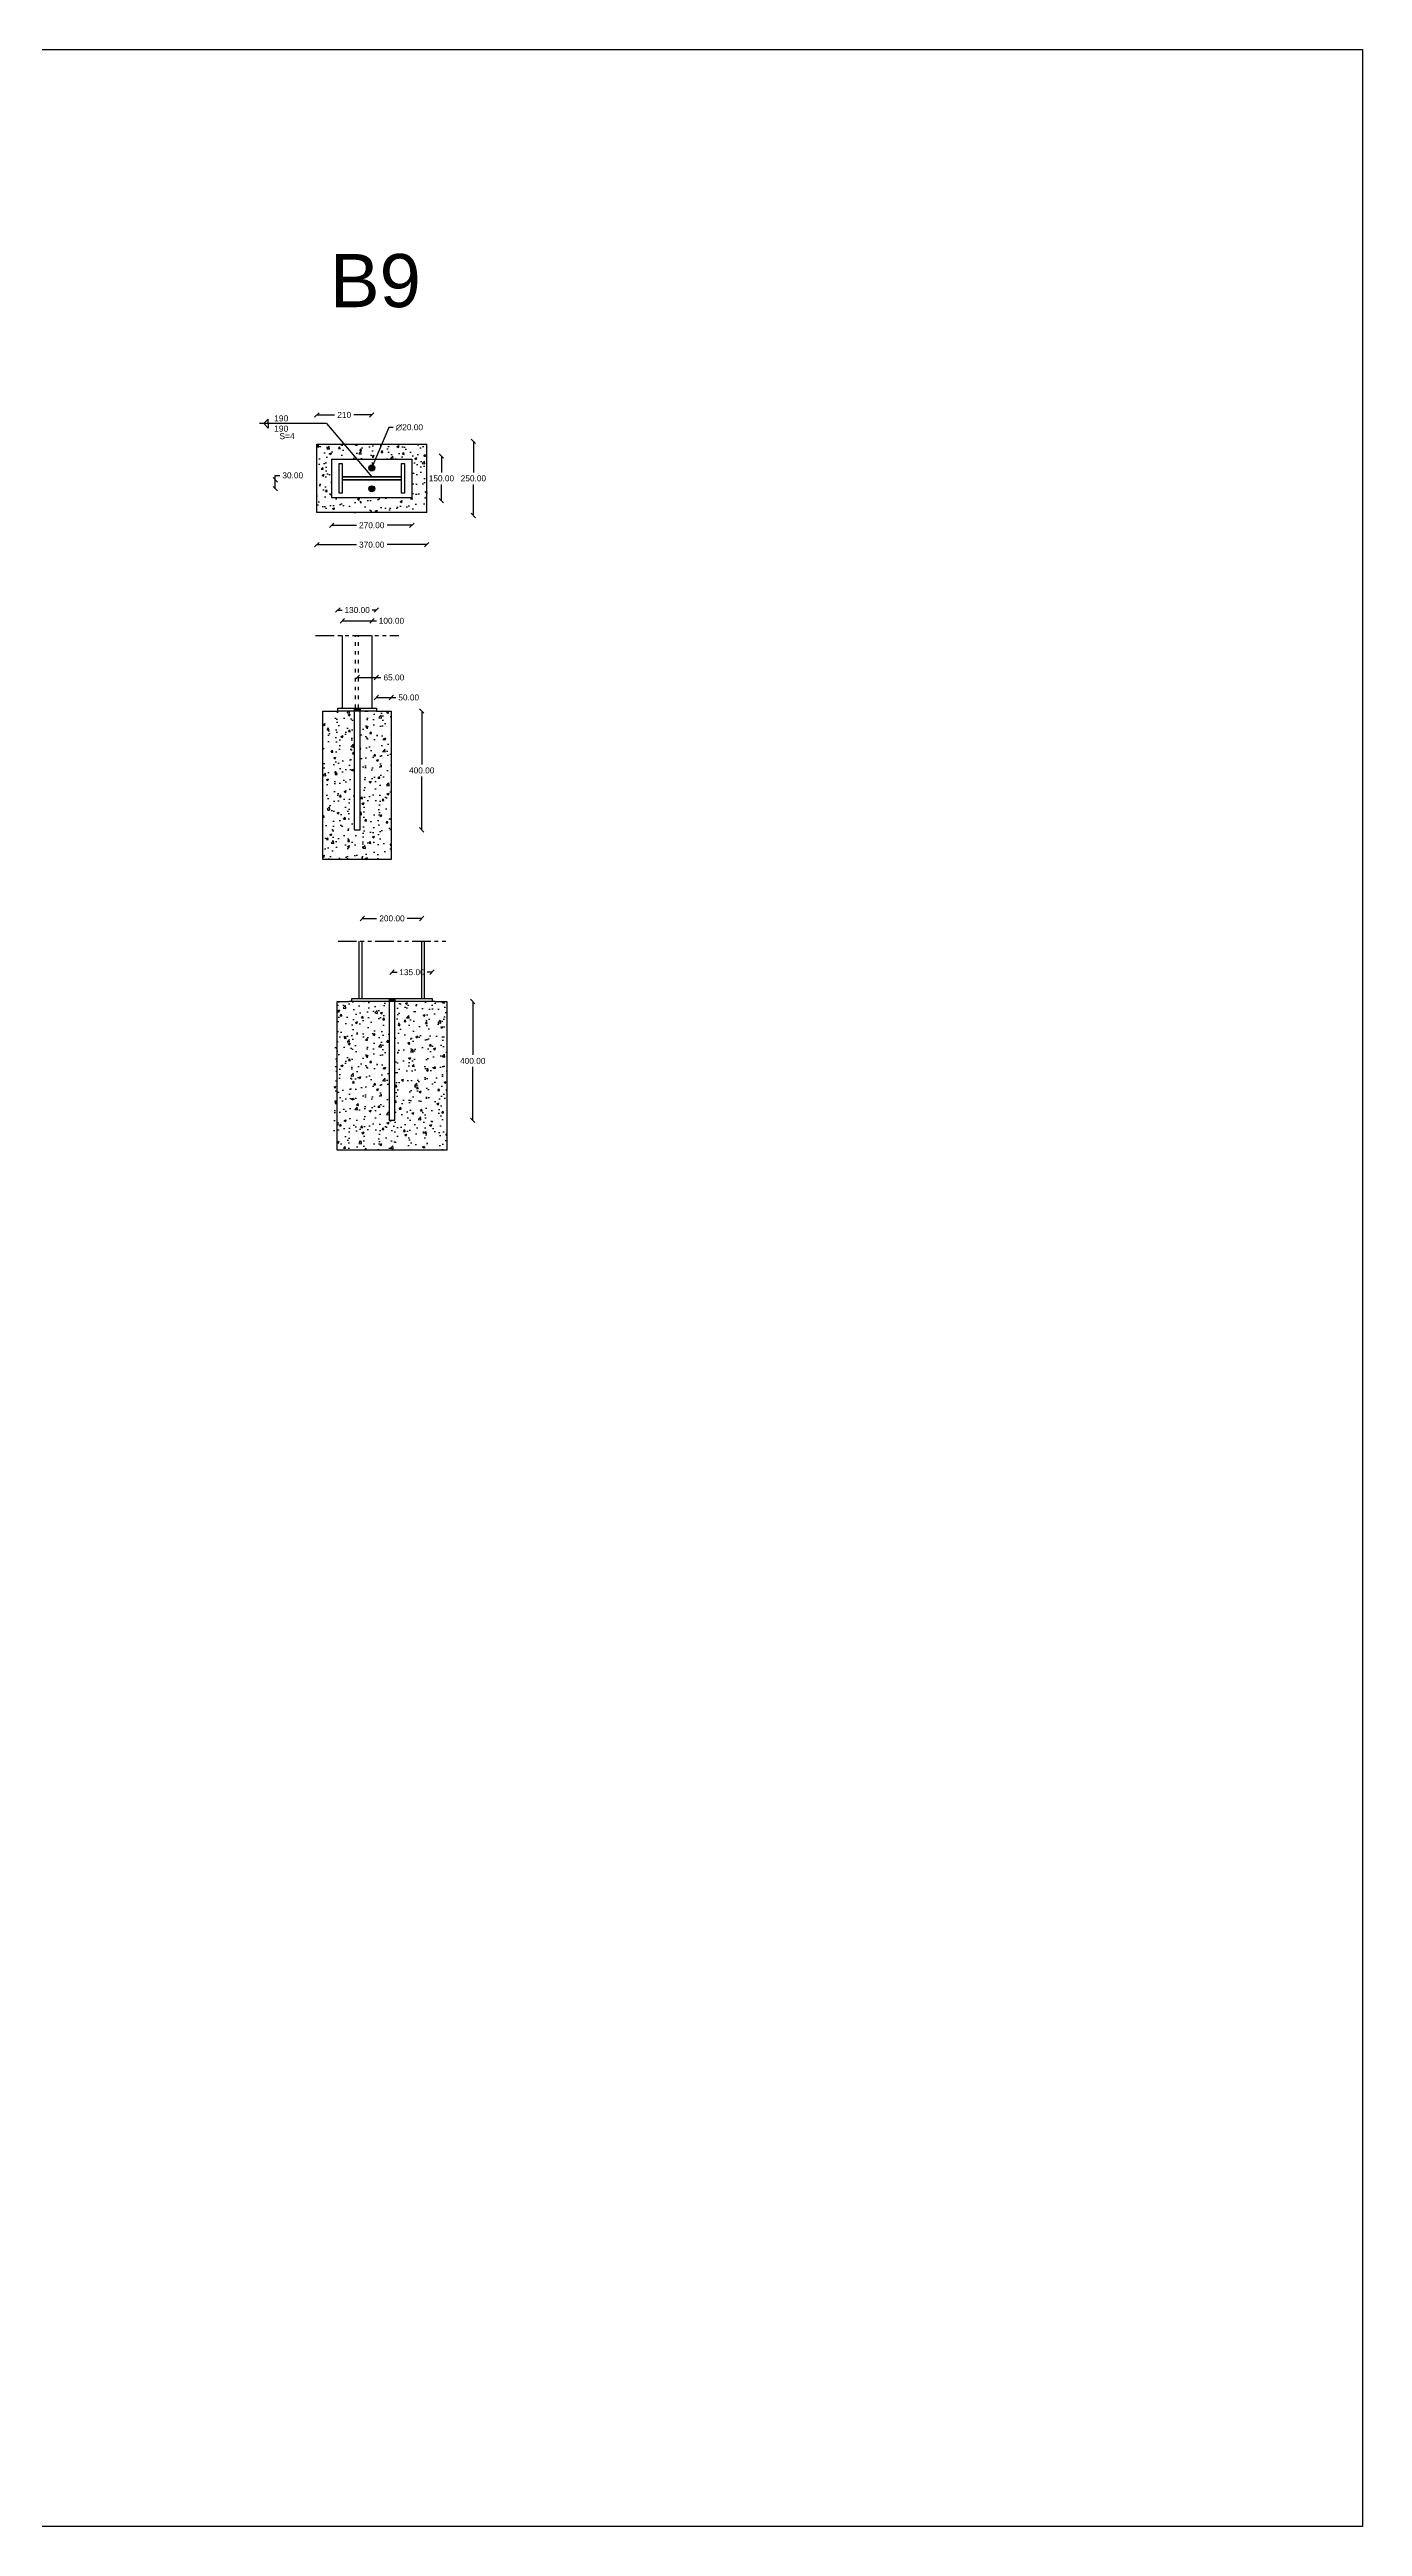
# Model space of a CAD drawing. Header units: inches. Extents: x -15 to 1885144, y -42615 to 866270.
# Drawn here: x 951340 to 955760, y 38877 to 47218 of the extents above; entities that cross this region are included whole.
import ezdxf

# ---------------------------------------------------------------- set-up
doc = ezdxf.new("R2010")
doc.units = ezdxf.units.IN
doc.header["$LTSCALE"] = 100
doc.header["$MEASUREMENT"] = 0
doc.linetypes.add('dash line', pattern=[30, 12, -18])
doc.linetypes.add('PHANTOM2', pattern=[1.25, 0.625, -0.125, 0.125, -0.125, 0.125, -0.125])
for name, color, linetype in [('bolt', 1, 'Continuous'), ('pedestal', 9, 'Continuous'), ('sections', 3, 'Continuous'), ('sections Dimensions', 6, 'Continuous'), ('text', 3, 'Continuous')]:
    doc.layers.add(name, color=color, linetype=linetype)
doc.layers.add('weld', color=2, linetype='Continuous', lineweight=35)
doc.styles.get("Standard").update_dxf_attribs({"font": 'arial.ttf'})
doc.dimstyles.new('connections', dxfattribs={"dimtxt": 20, "dimasz": 15, "dimexe": 0.0625, "dimexo": 0.0625, "dimgap": 10, "dimtad": 0, "dimtih": 1, "dimtoh": 1, "dimzin": 0, "dimdsep": 46, "dimtxsty": 'Standard', "dimblk": 'OBLIQUE', "dimcen": 0.09, "dimse1": 1, "dimse2": 1, "dimclrd": 256, "dimclre": 256, "dimclrt": 256, "dimadec": 0, "dimazin": 0, "dimtfac": 1, "dimtofl": 0, "dimtmove": 0, "dimatfit": 3, "dimfxl": 1, "dimtfillclr": 256, "dimtolj": 1, "dimtzin": 0, "dimlwe": -1, "dimarcsym": 0})

# ---------------------------------------------------------------- blocks, each defined once
blk = doc.blocks.new('_Oblique')
at = {"color": 0, "linetype": 'ByBlock', "lineweight": -2}
blk.add_line((-0.5, -0.5), (0.5, 0.5), dxfattribs=at)
blk = doc.blocks.new('*D1334')
at = {"layer": 'Defpoints', "color": 0, "ltscale": 0.01, "transparency": 16777216}
for p in [(952420.9, 45799.6), (952428.7, 45818)]:
    blk.add_point(p, dxfattribs=at)
at = {"layer": 'sections Dimensions', "lineweight": -2, "ltscale": 0.01, "transparency": 16777216}
for p, q in [((952482.1, 45945.3), (952428.7, 45818)), ((952497.1, 45945.3), (952482.1, 45945.3))]:
    blk.add_line(p, q, dxfattribs=at)
at = {"layer": 'sections Dimensions', "ltscale": 0.01, "transparency": 16777216}
for p, q in [((952424.7, 45808.8), (952424.9, 45808.8)), ((952424.8, 45808.7), (952424.8, 45808.9))]:
    blk.add_line(p, q, dxfattribs=at)
at = {"layer": 'sections Dimensions', "lineweight": -2, "ltscale": 0.01, "transparency": 16777216, "xscale": 15, "yscale": 15, "zscale": 15, "rotation": 247.2405021602876}
blk.add_blockref('_Oblique', (952428.7, 45818), dxfattribs=at)
at = {"layer": 'sections Dimensions', "ltscale": 0.01, "transparency": 16777216, "insert": (952551.6, 45945.3), "char_height": 20, "attachment_point": 5}
blk.add_mtext('\\A1;∅20.00', dxfattribs=at)
blk = doc.blocks.new('*D1335')
at = {"layer": 'Defpoints', "color": 0, "ltscale": 0.01, "transparency": 16777216}
for p in [(952559.8, 45708.8), (952289.8, 45698.8), (952559.8, 45615.8)]:
    blk.add_point(p, dxfattribs=at)
at = {"layer": 'sections Dimensions', "lineweight": -2, "ltscale": 0.01, "transparency": 16777216}
for p, q in [((952289.8, 45615.8), (952373.1, 45615.8)), ((952559.8, 45615.8), (952476.4, 45615.8))]:
    blk.add_line(p, q, dxfattribs=at)
at = {"layer": 'sections Dimensions', "lineweight": -2, "ltscale": 0.01, "transparency": 16777216, "xscale": 15, "yscale": 15, "zscale": 15, "rotation": 180}
blk.add_blockref('_Oblique', (952289.8, 45615.8), dxfattribs=at)
at = {"layer": 'sections Dimensions', "lineweight": -2, "ltscale": 0.01, "transparency": 16777216, "xscale": 15, "yscale": 15, "zscale": 15}
blk.add_blockref('_Oblique', (952559.8, 45615.8), dxfattribs=at)
at = {"layer": 'sections Dimensions', "ltscale": 0.01, "transparency": 16777216, "insert": (952424.8, 45615.8), "char_height": 20, "attachment_point": 5}
blk.add_mtext('\\A1;270.00', dxfattribs=at)
blk = doc.blocks.new('*D1336')
at = {"layer": 'Defpoints', "color": 0, "ltscale": 0.01, "transparency": 16777216}
for p in [(952239.8, 45648.8), (952609.8, 45658.8), (952239.8, 45550.5)]:
    blk.add_point(p, dxfattribs=at)
at = {"layer": 'sections Dimensions', "lineweight": -2, "ltscale": 0.01, "transparency": 16777216}
for p, q in [((952239.8, 45550.5), (952373.3, 45550.5)), ((952609.8, 45550.5), (952476.3, 45550.5))]:
    blk.add_line(p, q, dxfattribs=at)
at = {"layer": 'sections Dimensions', "lineweight": -2, "ltscale": 0.01, "transparency": 16777216, "xscale": 15, "yscale": 15, "zscale": 15, "rotation": 180}
blk.add_blockref('_Oblique', (952239.8, 45550.5), dxfattribs=at)
at = {"layer": 'sections Dimensions', "lineweight": -2, "ltscale": 0.01, "transparency": 16777216, "xscale": 15, "yscale": 15, "zscale": 15}
blk.add_blockref('_Oblique', (952609.8, 45550.5), dxfattribs=at)
at = {"layer": 'sections Dimensions', "ltscale": 0.01, "transparency": 16777216, "insert": (952424.8, 45550.5), "char_height": 20, "attachment_point": 5}
blk.add_mtext('\\A1;370.00', dxfattribs=at)
blk = doc.blocks.new('*D1337')
at = {"layer": 'Defpoints', "color": 0, "ltscale": 0.01, "transparency": 16777216}
for p in [(952609.8, 45898.8), (952767, 45898.8), (952609.8, 45648.8)]:
    blk.add_point(p, dxfattribs=at)
at = {"layer": 'sections Dimensions', "lineweight": -2, "ltscale": 0.01, "transparency": 16777216}
for p, q in [((952767, 45898.8), (952767, 45794)), ((952767, 45648.8), (952767, 45753.6))]:
    blk.add_line(p, q, dxfattribs=at)
at = {"layer": 'sections Dimensions', "lineweight": -2, "ltscale": 0.01, "transparency": 16777216, "xscale": 15, "yscale": 15, "zscale": 15}
for p, rotation in [((952767, 45898.8), 90), ((952767, 45648.8), 270)]:
    blk.add_blockref('_Oblique', p, dxfattribs=dict(at, rotation=rotation))
at = {"layer": 'sections Dimensions', "ltscale": 0.01, "transparency": 16777216, "insert": (952767, 45773.8), "char_height": 20, "attachment_point": 5}
blk.add_mtext('\\A1;250.00', dxfattribs=at)
blk = doc.blocks.new('*D1338')
at = {"layer": 'Defpoints', "color": 0, "ltscale": 0.01, "transparency": 16777216}
for p in [(952559.8, 45848.8), (952559.8, 45698.8), (952659.4, 45698.8)]:
    blk.add_point(p, dxfattribs=at)
at = {"layer": 'sections Dimensions', "lineweight": -2, "ltscale": 0.01, "transparency": 16777216}
for p, q in [((952659.4, 45848.8), (952659.4, 45794)), ((952659.4, 45698.8), (952659.4, 45753.6))]:
    blk.add_line(p, q, dxfattribs=at)
at = {"layer": 'sections Dimensions', "lineweight": -2, "ltscale": 0.01, "transparency": 16777216, "xscale": 15, "yscale": 15, "zscale": 15}
for p, rotation in [((952659.4, 45848.8), 90), ((952659.4, 45698.8), 270)]:
    blk.add_blockref('_Oblique', p, dxfattribs=dict(at, rotation=rotation))
at = {"layer": 'sections Dimensions', "ltscale": 0.01, "transparency": 16777216, "insert": (952659.4, 45773.8), "char_height": 20, "attachment_point": 5}
blk.add_mtext('\\A1;150.00', dxfattribs=at)
blk = doc.blocks.new('*D1339')
at = {"layer": 'Defpoints', "color": 0, "ltscale": 0.01, "transparency": 16777216}
for p in [(952100.2, 45768.8), (952424.8, 45768.8), (952424.8, 45738.8)]:
    blk.add_point(p, dxfattribs=at)
at = {"layer": 'sections Dimensions', "lineweight": -2, "ltscale": 0.01, "transparency": 16777216}
for p, q in [((952100.2, 45768.8), (952100.2, 45783.8)), ((952100.2, 45783.8), (952115.2, 45783.8)), ((952100.2, 45738.8), (952100.2, 45768.8))]:
    blk.add_line(p, q, dxfattribs=at)
at = {"layer": 'sections Dimensions', "lineweight": -2, "ltscale": 0.01, "transparency": 16777216, "xscale": 15, "yscale": 15, "zscale": 15}
for p, rotation in [((952100.2, 45768.8), 90), ((952100.2, 45738.8), 270)]:
    blk.add_blockref('_Oblique', p, dxfattribs=dict(at, rotation=rotation))
at = {"layer": 'sections Dimensions', "ltscale": 0.01, "transparency": 16777216, "insert": (952158.9, 45783.8), "char_height": 20, "attachment_point": 5}
blk.add_mtext('\\A1;30.00', dxfattribs=at)
blk = doc.blocks.new('*D1340')
at = {"layer": 'Defpoints', "color": 0, "ltscale": 0.01, "transparency": 16777216}
for p in [(952239.8, 45987.4), (952239.8, 45808.8), (952424.7, 45808.8)]:
    blk.add_point(p, dxfattribs=at)
at = {"layer": 'sections Dimensions', "lineweight": -2, "ltscale": 0.01, "transparency": 16777216}
for p, q in [((952239.8, 45987.4), (952300, 45987.4)), ((952424.7, 45987.4), (952364.5, 45987.4))]:
    blk.add_line(p, q, dxfattribs=at)
at = {"layer": 'sections Dimensions', "lineweight": -2, "ltscale": 0.01, "transparency": 16777216, "xscale": 15, "yscale": 15, "zscale": 15, "rotation": 180}
blk.add_blockref('_Oblique', (952239.8, 45987.4), dxfattribs=at)
at = {"layer": 'sections Dimensions', "lineweight": -2, "ltscale": 0.01, "transparency": 16777216, "xscale": 15, "yscale": 15, "zscale": 15}
blk.add_blockref('_Oblique', (952424.7, 45987.4), dxfattribs=at)
at = {"layer": 'sections Dimensions', "ltscale": 0.01, "transparency": 16777216, "insert": (952332.3, 45987.4), "char_height": 20, "attachment_point": 5}
blk.add_mtext('\\A1;210', dxfattribs=at)
blk = doc.blocks.new('*D1343')
at = {"layer": 'Defpoints', "color": 0, "ltscale": 0.01, "transparency": 16777216}
for p in [(952502.9, 44012.2), (952764.9, 44012.2), (952502.9, 43612.2)]:
    blk.add_point(p, dxfattribs=at)
at = {"layer": 'sections Dimensions', "lineweight": -2, "ltscale": 0.01, "transparency": 16777216}
for p, q in [((952764.9, 44012.2), (952764.9, 43832.4)), ((952764.9, 43612.2), (952764.9, 43791.9))]:
    blk.add_line(p, q, dxfattribs=at)
at = {"layer": 'sections Dimensions', "lineweight": -2, "ltscale": 0.01, "transparency": 16777216, "xscale": 15, "yscale": 15, "zscale": 15}
for p, rotation in [((952764.9, 44012.2), 90), ((952764.9, 43612.2), 270)]:
    blk.add_blockref('_Oblique', p, dxfattribs=dict(at, rotation=rotation))
at = {"layer": 'sections Dimensions', "ltscale": 0.01, "transparency": 16777216, "insert": (952764.9, 43812.2), "char_height": 20, "attachment_point": 5}
blk.add_mtext('\\A1;400.00', dxfattribs=at)
blk = doc.blocks.new('*D1344')
at = {"layer": 'Defpoints', "color": 0, "ltscale": 0.01, "transparency": 16777216}
for p in [(952592.9, 44291.9), (952392.9, 44215), (952592.9, 44215)]:
    blk.add_point(p, dxfattribs=at)
at = {"layer": 'sections Dimensions', "lineweight": -2, "ltscale": 0.01, "transparency": 16777216}
for p, q in [((952392.9, 44291.9), (952441.3, 44291.9)), ((952592.9, 44291.9), (952544.6, 44291.9))]:
    blk.add_line(p, q, dxfattribs=at)
at = {"layer": 'sections Dimensions', "lineweight": -2, "ltscale": 0.01, "transparency": 16777216, "xscale": 15, "yscale": 15, "zscale": 15, "rotation": 180}
blk.add_blockref('_Oblique', (952392.9, 44291.9), dxfattribs=at)
at = {"layer": 'sections Dimensions', "lineweight": -2, "ltscale": 0.01, "transparency": 16777216, "xscale": 15, "yscale": 15, "zscale": 15}
blk.add_blockref('_Oblique', (952592.9, 44291.9), dxfattribs=at)
at = {"layer": 'sections Dimensions', "ltscale": 0.01, "transparency": 16777216, "insert": (952492.9, 44291.9), "char_height": 20, "attachment_point": 5}
blk.add_mtext('\\A1;200.00', dxfattribs=at)
blk = doc.blocks.new('*D1345')
at = {"layer": 'Defpoints', "color": 0, "ltscale": 0.01, "transparency": 16777216}
for p in [(952627.9, 44110.8), (952492.9, 44022.2), (952627.9, 44022.2)]:
    blk.add_point(p, dxfattribs=at)
at = {"layer": 'sections Dimensions', "lineweight": -2, "ltscale": 0.01, "transparency": 16777216}
for p, q in [((952492.9, 44110.8), (952509.9, 44110.8)), ((952627.9, 44110.8), (952611, 44110.8))]:
    blk.add_line(p, q, dxfattribs=at)
at = {"layer": 'sections Dimensions', "lineweight": -2, "ltscale": 0.01, "transparency": 16777216, "xscale": 15, "yscale": 15, "zscale": 15, "rotation": 180}
blk.add_blockref('_Oblique', (952492.9, 44110.8), dxfattribs=at)
at = {"layer": 'sections Dimensions', "lineweight": -2, "ltscale": 0.01, "transparency": 16777216, "xscale": 15, "yscale": 15, "zscale": 15}
blk.add_blockref('_Oblique', (952627.9, 44110.8), dxfattribs=at)
at = {"layer": 'sections Dimensions', "ltscale": 0.01, "transparency": 16777216, "insert": (952560.4, 44110.8), "char_height": 20, "attachment_point": 5}
blk.add_mtext('\\A1;135.00', dxfattribs=at)
blk = doc.blocks.new('*D1346')
at = {"layer": 'Defpoints', "color": 0, "ltscale": 0.01, "transparency": 16777216}
for p in [(952440.6, 45103.2), (952375.6, 45000.2), (952440.6, 45000.2)]:
    blk.add_point(p, dxfattribs=at)
at = {"layer": 'sections Dimensions', "lineweight": -2, "ltscale": 0.01, "transparency": 16777216}
for p, q in [((952375.6, 45103.2), (952440.6, 45103.2)), ((952440.6, 45103.2), (952455.6, 45103.2))]:
    blk.add_line(p, q, dxfattribs=at)
at = {"layer": 'sections Dimensions', "lineweight": -2, "ltscale": 0.01, "transparency": 16777216, "xscale": 15, "yscale": 15, "zscale": 15, "rotation": 180}
blk.add_blockref('_Oblique', (952375.6, 45103.2), dxfattribs=at)
at = {"layer": 'sections Dimensions', "lineweight": -2, "ltscale": 0.01, "transparency": 16777216, "xscale": 15, "yscale": 15, "zscale": 15}
blk.add_blockref('_Oblique', (952440.6, 45103.2), dxfattribs=at)
at = {"layer": 'sections Dimensions', "ltscale": 0.01, "transparency": 16777216, "insert": (952499.3, 45103.2), "char_height": 20, "attachment_point": 5}
blk.add_mtext('\\A1;65.00', dxfattribs=at)
blk = doc.blocks.new('*D1347')
at = {"layer": 'Defpoints', "color": 0, "ltscale": 0.01, "transparency": 16777216}
for p in [(952425.6, 45294.1), (952325.6, 45245), (952425.6, 45245)]:
    blk.add_point(p, dxfattribs=at)
at = {"layer": 'sections Dimensions', "lineweight": -2, "ltscale": 0.01, "transparency": 16777216}
for p, q in [((952325.6, 45294.1), (952425.6, 45294.1)), ((952425.6, 45294.1), (952440.6, 45294.1))]:
    blk.add_line(p, q, dxfattribs=at)
at = {"layer": 'sections Dimensions', "lineweight": -2, "ltscale": 0.01, "transparency": 16777216, "xscale": 15, "yscale": 15, "zscale": 15, "rotation": 180}
blk.add_blockref('_Oblique', (952325.6, 45294.1), dxfattribs=at)
at = {"layer": 'sections Dimensions', "lineweight": -2, "ltscale": 0.01, "transparency": 16777216, "xscale": 15, "yscale": 15, "zscale": 15}
blk.add_blockref('_Oblique', (952425.6, 45294.1), dxfattribs=at)
at = {"layer": 'sections Dimensions', "ltscale": 0.01, "transparency": 16777216, "insert": (952491.1, 45294.1), "char_height": 20, "attachment_point": 5}
blk.add_mtext('\\A1;100.00', dxfattribs=at)
blk = doc.blocks.new('*D1348')
at = {"layer": 'Defpoints', "color": 0, "ltscale": 0.01, "transparency": 16777216}
for p in [(952440.6, 45330.2), (952310.6, 45000.2), (952440.6, 45000.2)]:
    blk.add_point(p, dxfattribs=at)
at = {"layer": 'sections Dimensions', "lineweight": -2, "ltscale": 0.01, "transparency": 16777216}
for p, q in [((952310.6, 45330.2), (952325, 45330.2)), ((952440.6, 45330.2), (952426.1, 45330.2))]:
    blk.add_line(p, q, dxfattribs=at)
at = {"layer": 'sections Dimensions', "lineweight": -2, "ltscale": 0.01, "transparency": 16777216, "xscale": 15, "yscale": 15, "zscale": 15, "rotation": 180}
blk.add_blockref('_Oblique', (952310.6, 45330.2), dxfattribs=at)
at = {"layer": 'sections Dimensions', "lineweight": -2, "ltscale": 0.01, "transparency": 16777216, "xscale": 15, "yscale": 15, "zscale": 15}
blk.add_blockref('_Oblique', (952440.6, 45330.2), dxfattribs=at)
at = {"layer": 'sections Dimensions', "ltscale": 0.01, "transparency": 16777216, "insert": (952375.6, 45330.2), "char_height": 20, "attachment_point": 5}
blk.add_mtext('\\A1;130.00', dxfattribs=at)
blk = doc.blocks.new('*D1341')
at = {"layer": 'Defpoints', "color": 0, "ltscale": 0.01, "transparency": 16777216}
for p in [(952385.5, 44990.2), (952593, 44990.2), (952385.5, 44590.2)]:
    blk.add_point(p, dxfattribs=at)
at = {"layer": 'sections Dimensions', "lineweight": -2, "ltscale": 0.01, "transparency": 16777216}
for p, q in [((952593, 44990.2), (952593, 44810.4)), ((952593, 44590.2), (952593, 44770))]:
    blk.add_line(p, q, dxfattribs=at)
at = {"layer": 'sections Dimensions', "lineweight": -2, "ltscale": 0.01, "transparency": 16777216, "xscale": 15, "yscale": 15, "zscale": 15}
for p, rotation in [((952593, 44990.2), 90), ((952593, 44590.2), 270)]:
    blk.add_blockref('_Oblique', p, dxfattribs=dict(at, rotation=rotation))
at = {"layer": 'sections Dimensions', "ltscale": 0.01, "transparency": 16777216, "insert": (952593, 44790.2), "char_height": 20, "attachment_point": 5}
blk.add_mtext('\\A1;400.00', dxfattribs=at)
blk = doc.blocks.new('*D1342')
at = {"layer": 'Defpoints', "color": 0, "ltscale": 0.01, "transparency": 16777216}
for p in [(952440.6, 44990.2), (952490.6, 45035.9), (952490.6, 44990.2)]:
    blk.add_point(p, dxfattribs=at)
at = {"layer": 'sections Dimensions', "lineweight": -2, "ltscale": 0.01, "transparency": 16777216}
for p, q in [((952440.6, 45035.9), (952490.6, 45035.9)), ((952490.6, 45035.9), (952505.6, 45035.9))]:
    blk.add_line(p, q, dxfattribs=at)
at = {"layer": 'sections Dimensions', "lineweight": -2, "ltscale": 0.01, "transparency": 16777216, "xscale": 15, "yscale": 15, "zscale": 15, "rotation": 180}
blk.add_blockref('_Oblique', (952440.6, 45035.9), dxfattribs=at)
at = {"layer": 'sections Dimensions', "lineweight": -2, "ltscale": 0.01, "transparency": 16777216, "xscale": 15, "yscale": 15, "zscale": 15}
blk.add_blockref('_Oblique', (952490.6, 45035.9), dxfattribs=at)
at = {"layer": 'sections Dimensions', "ltscale": 0.01, "transparency": 16777216, "insert": (952549.3, 45035.9), "char_height": 20, "attachment_point": 5}
blk.add_mtext('\\A1;50.00', dxfattribs=at)

msp = doc.modelspace()

# ---------------------------------------------------------------- hatches: boundary and pattern name
at = {"layer": 'bolt', "ltscale": 0.01}
h = msp.add_hatch(color=256, dxfattribs=at)
h.dxf.hatch_style = 1
h.paths.add_polyline_path([(952414.799, 45808.791, 1), (952434.799, 45808.791, 1)])
h.paths.add_polyline_path([(952414.799, 45738.791, 1), (952434.799, 45738.791, 1)])
h = msp.add_hatch(color=256, dxfattribs=at)
h.dxf.hatch_style = 1
h.paths.add_polyline_path([(952385.483, 44990.221), (952385.483, 45000.221), (952365.483, 45000.221), (952365.483, 44990.221)])
h = msp.add_hatch(color=256, dxfattribs=at)
h.dxf.hatch_style = 1
h.paths.add_polyline_path([(952482.945, 44022.154), (952482.945, 44012.154), (952502.945, 44012.154), (952502.945, 44022.154)])
at = {"layer": 'pedestal', "ltscale": 0.01}
h = msp.add_hatch(dxfattribs=at)
h.set_pattern_fill('AR-CONC', color=256, scale=10)
h.set_pattern_definition([(50, (1726.71, 122.127), (71.7260183, -6.2752135), [7.5, -82.5]), (355, (1726.71, 122.13), (-13.8751334, 75.2192134), [6, -66]), (100.4514445, (1732.69, 121.604), (57.8508847, 68.943999), [6.374019, -70.114211]), (46.1842, (1726.71, 142.13), (106.724133, -16.551928), [11.25, -123.75]), (96.635635, (1735.6, 140.75), (93.466195, 97.41186), [9.561034, -105.171376]), (351.184164, (1726.71, 142.13), (93.466195, 97.41186), [9, -99]), (21, (1736.71, 137.127), (59.6907052, -40.261889), [7.5, -82.5]), (326, (1736.71, 137.13), (24.331533, 72.5150045), [6, -66]), (71.451445, (1741.685, 133.77), (84.0222377, 32.2531153), [6.374019, -70.114211]), (37.5, (1726.71, 122.127), (1.2159855, 33.2893854), [0, -65.2, 0, -67, 0, -66.25]), (7.5, (1726.71, 122.127), (26.3069537, 39.4411712), [0, -38.2, 0, -63.7, 0, -25.25]), (327.5, (1704.41, 122.127), (53.3822436, -2.2554872), [0, -25, 0, -78, 0, -103.5]), (317.5, (1694.41, 122.127), (58.318617, 10.0104982), [0, -32.5, 0, -51.8, 0, -73.5])])
h.paths.add_polyline_path([(952239.799, 45888.791), (952239.799, 45658.791), (952609.799, 45658.791), (952609.799, 45888.791)])
h.paths.add_polyline_path([(952289.799, 45838.791), (952559.799, 45838.791), (952559.799, 45708.791), (952289.799, 45708.791)], flags=16)
h.paths.add_polyline_path([(952314.799, 45823.791), (952324.799, 45823.791), (952324.799, 45723.791), (952314.799, 45723.791)], flags=0)
h.paths.add_polyline_path([(952524.799, 45823.791), (952534.799, 45823.791), (952534.799, 45723.791), (952524.799, 45723.791)], flags=0)
h = msp.add_hatch(dxfattribs=at)
h.set_pattern_fill('AR-CONC', color=256, scale=10)
h.set_pattern_definition([(50, (1794.86, 128.526), (71.7260183, -6.2752135), [7.5, -82.5]), (355, (1794.86, 128.526), (-13.8751334, 75.2192134), [6, -66]), (100.4514445, (1800.835, 128), (57.8508847, 68.943999), [6.374019, -70.114211]), (46.1842, (1794.86, 148.526), (106.724133, -16.551928), [11.25, -123.75]), (96.635635, (1803.75, 147.15), (93.466195, 97.41186), [9.561034, -105.171376]), (351.184164, (1794.86, 148.53), (93.466195, 97.41186), [9, -99]), (21, (1804.86, 143.526), (59.6907052, -40.261889), [7.5, -82.5]), (326, (1804.86, 143.526), (24.331533, 72.5150045), [6, -66]), (71.451445, (1809.83, 140.17), (84.0222377, 32.2531153), [6.374019, -70.114211]), (37.5, (1794.858, 128.526), (1.2159855, 33.2893854), [0, -65.2, 0, -67, 0, -66.25]), (7.5, (1794.858, 128.526), (26.3069537, 39.4411712), [0, -38.2, 0, -63.7, 0, -25.25]), (327.5, (1772.558, 128.526), (53.3822436, -2.2554872), [0, -25, 0, -78, 0, -103.5]), (317.5, (1762.558, 128.526), (58.318617, 10.0104982), [0, -32.5, 0, -51.8, 0, -73.5])])
h.paths.add_polyline_path([(952490.566, 44490.221), (952490.566, 44990.221), (952450.566, 44990.221), (952385.483, 44990.221), (952385.483, 44590.221), (952365.483, 44590.221), (952365.483, 44990.221), (952300.566, 44990.221), (952260.566, 44990.221), (952260.566, 44490.221)])
h = msp.add_hatch(dxfattribs=at)
h.set_pattern_fill('AR-CONC', color=256, scale=10)
h.set_pattern_definition([(50, (1794.86, -979.63), (71.7260183, -6.2752135), [7.5, -82.5]), (355, (1794.86, -979.63), (-13.8751334, 75.2192134), [6, -66]), (100.4514445, (1800.835, -980.154), (57.8508847, 68.943999), [6.374019, -70.114211]), (46.1842, (1794.86, -959.63), (106.724133, -16.551928), [11.25, -123.75]), (96.635635, (1803.75, -961.01), (93.466195, 97.41186), [9.561034, -105.171376]), (351.184164, (1794.86, -959.63), (93.466195, 97.41186), [9, -99]), (21, (1804.86, -964.63), (59.6907052, -40.261889), [7.5, -82.5]), (326, (1804.86, -964.63), (24.331533, 72.5150045), [6, -66]), (71.451445, (1809.83, -967.986), (84.0222377, 32.2531153), [6.374019, -70.114211]), (37.5, (1794.858, -979.63), (1.2159855, 33.2893854), [0, -65.2, 0, -67, 0, -66.25]), (7.5, (1794.858, -979.63), (26.3069537, 39.4411712), [0, -38.2, 0, -63.7, 0, -25.25]), (327.5, (1772.558, -979.63), (53.3822436, -2.2554872), [0, -25, 0, -78, 0, -103.5]), (317.5, (1762.558, -979.63), (58.318617, 10.0104982), [0, -32.5, 0, -51.8, 0, -73.5])])
h.paths.add_polyline_path([(952297.945, 43512.154), (952677.945, 43512.154), (952677.945, 44012.154), (952637.945, 44012.154), (952502.945, 44012.154), (952502.945, 43612.154), (952482.945, 43612.154), (952482.945, 44012.154), (952347.945, 44012.154), (952297.945, 44012.154)])

# ---------------------------------------------------------------- linework, layer by layer
at = {"layer": 'bolt', "ltscale": 0.01}
for p, q in [((952365.483, 45000.221), (952365.483, 44990.221)), ((952365.483, 44990.221), (952365.483, 44590.221)), ((952385.483, 45000.221), (952385.483, 44990.221)), ((952385.483, 44590.221), (952385.483, 44990.221)), ((952365.483, 44590.221), (952385.483, 44590.221)), ((952482.945, 44012.154), (952482.945, 43612.154)), ((952502.945, 43612.154), (952502.945, 44012.154)), ((952482.945, 43612.154), (952502.945, 43612.154))]:
    msp.add_line(p, q, dxfattribs=at)
for centre in [(952424.799, 45808.791), (952424.799, 45738.791)]:
    msp.add_circle(centre, 10, dxfattribs=at)
at = {"layer": 'pedestal', "ltscale": 0.01}
for p, q in [((952239.799, 45888.791), (952609.799, 45888.791)), ((952260.566, 44490.221), (952260.566, 44990.221)), ((952260.566, 44990.221), (952310.566, 44990.221)), ((952440.566, 44990.221), (952490.566, 44990.221)), ((952490.566, 44990.221), (952490.566, 44490.221)), ((952490.566, 44490.221), (952260.566, 44490.221)), ((952307.945, 43512.154), (952307.945, 44012.154)), ((952307.945, 44012.154), (952347.945, 44012.154)), ((952637.945, 44012.154), (952347.945, 44012.154)), ((952637.945, 44012.154), (952677.945, 44012.154)), ((952677.945, 44012.154), (952677.945, 43512.154)), ((952677.945, 43512.154), (952307.945, 43512.154))]:
    msp.add_line(p, q, dxfattribs=at)
at = {"layer": 'sections', "ltscale": 0.01}
for p, q in [((952239.799, 45658.791), (952239.799, 45888.791)), ((952609.799, 45658.791), (952609.799, 45888.791)), ((952289.799, 45838.791), (952289.799, 45708.791)), ((952289.799, 45838.791), (952559.799, 45838.791)), ((952314.799, 45723.791), (952314.799, 45823.791)), ((952314.799, 45823.791), (952324.799, 45823.791)), ((952324.799, 45823.791), (952324.799, 45723.791)), ((952524.799, 45723.791), (952524.799, 45823.791)), ((952524.799, 45823.791), (952534.799, 45823.791)), ((952534.799, 45823.791), (952534.799, 45723.791)), ((952559.799, 45838.791), (952559.799, 45708.791)), ((952289.799, 45708.791), (952559.799, 45708.791)), ((952324.799, 45723.791), (952314.799, 45723.791)), ((952324.799, 45778.791), (952524.799, 45778.791)), ((952324.799, 45768.791), (952524.799, 45768.791)), ((952534.799, 45723.791), (952524.799, 45723.791)), ((952609.799, 45658.791), (952239.799, 45658.791)), ((952325.566, 45245.016), (952325.566, 45000.221)), ((952425.566, 45245.016), (952425.566, 45000.221)), ((952310.566, 45000.221), (952440.566, 45000.221)), ((952310.566, 44990.221), (952310.566, 45000.221)), ((952440.566, 44990.221), (952310.566, 44990.221)), ((952440.566, 45000.221), (952440.566, 44990.221)), ((952382.945, 44022.154), (952382.945, 44215.005)), ((952392.945, 44022.154), (952392.945, 44215.005)), ((952592.945, 44022.154), (952592.945, 44215.005)), ((952602.945, 44022.154), (952602.945, 44215.005)), ((952357.945, 44022.154), (952627.945, 44022.154)), ((952357.945, 44012.154), (952357.945, 44022.154)), ((952482.945, 44022.154), (952482.945, 44012.154)), ((952502.945, 44022.154), (952502.945, 44012.154)), ((952627.945, 44022.154), (952627.945, 44012.154))]:
    msp.add_line(p, q, dxfattribs=at)
at = {"layer": 'sections', "linetype": 'PHANTOM2'}
for p, q in [((952235.566, 45245.016), (952515.566, 45245.016)), ((952311.342, 44215.005), (952683.76, 44215.005))]:
    msp.add_line(p, q, dxfattribs=at)
at = {"layer": 'sections', "linetype": 'dash line', "ltscale": 0.01}
for p, q in [((952370.483, 45000.221), (952370.483, 45245.016)), ((952380.483, 45000.221), (952380.483, 45245.016))]:
    msp.add_line(p, q, dxfattribs=at)
at = {"layer": 'sections'}
msp.add_lwpolyline([(930129.126, 47217.725), (955759.855, 47217.725), (955759.855, 38877.268), (930129.126, 38877.268)], close=True, dxfattribs=at)
at = {"layer": 'sections Dimensions'}
for p, q in [((952061.5, 45958.022), (952046.5, 45958.022)), ((952076.5, 45973.022), (952061.5, 45958.022)), ((952076.5, 45958.022), (952061.5, 45958.022)), ((952076.5, 45943.022), (952061.5, 45958.022)), ((952076.5, 45958.022), (952076.5, 45973.022)), ((952272.889, 45958.022), (952076.5, 45958.022)), ((952076.5, 45958.022), (952076.5, 45943.022))]:
    msp.add_line(p, q, dxfattribs=at)
at = {"layer": 'sections Dimensions', "ltscale": 0.01}
msp.add_line((952272.889, 45958.022), (952424.799, 45778.791), dxfattribs=at)
at = {"layer": 'weld', "ltscale": 0.01}
for p, q in [((952324.799, 45778.791), (952524.799, 45778.791)), ((952324.799, 45768.791), (952524.799, 45768.791))]:
    msp.add_line(p, q, dxfattribs=at)

# ---------------------------------------------------------------- texts
at = {"layer": 'sections Dimensions'}
for s, p in [('190 ', (952096.115, 45965.49)), ('190', (952096.171, 45931.047)), ('S=4', (952113.884, 45905.774))]:
    msp.add_text(s, height=20.4789, dxfattribs=at).set_placement(p)
at = {"layer": 'text'}
msp.add_text('B9', height=179.0584, dxfattribs=at).set_placement((952284.294, 46350.205))

# ---------------------------------------------------------------- dimensions: what is measured, and where the dimension line sits
at = {"layer": 'sections Dimensions', "ltscale": 0.01}
dim = msp.add_linear_dim(base=(952239.799, 45987.447), p1=(952424.709, 45808.791), p2=(952239.799, 45808.791), text='210', dimstyle='connections', dxfattribs=at)
dim.commit()
dim.dimension.update_dxf_attribs({"geometry": '*D1340', "text_midpoint": (952332.254, 45987.447)})
dim = msp.add_diameter_dim_2p(p1=(952420.93, 45799.57), p2=(952428.668, 45818.013), dimstyle='connections', dxfattribs=at)
dim.commit()
dim.dimension.update_dxf_attribs({"geometry": '*D1334', "text_midpoint": (952551.649, 45945.277), "dimtype": 163})
for base, p1, p2, picture, middle in [((952766.966, 45898.791), (952609.799, 45648.791), (952609.799, 45898.791), '*D1337', (952766.966, 45773.791)), ((952100.182, 45768.791), (952424.799, 45738.791), (952424.799, 45768.791), '*D1339', (952158.886, 45783.791)), ((952659.355, 45698.791), (952559.799, 45848.791), (952559.799, 45698.791), '*D1338', (952659.355, 45773.791)), ((952593.007, 44990.221), (952385.483, 44590.221), (952385.483, 44990.221), '*D1341', (952593.007, 44790.221)), ((952764.867, 44012.154), (952502.945, 43612.154), (952502.945, 44012.154), '*D1343', (952764.867, 43812.154))]:
    dim = msp.add_linear_dim(base=base, p1=p1, p2=p2, angle=90, dimstyle='connections', dxfattribs=at)
    dim.commit()
    dim.dimension.update_dxf_attribs({"geometry": picture, "text_midpoint": middle})
for base, p1, p2, picture, middle in [((952559.799, 45615.818), (952289.799, 45698.791), (952559.799, 45708.791), '*D1335', (952424.799, 45615.818)), ((952239.799, 45550.453), (952609.799, 45658.791), (952239.799, 45648.791), '*D1336', (952424.799, 45550.453)), ((952440.566, 45330.207), (952310.566, 45000.221), (952440.566, 45000.221), '*D1348', (952375.566, 45330.207)), ((952425.566, 45294.122), (952325.566, 45245.016), (952425.566, 45245.016), '*D1347', (952491.105, 45294.122)), ((952440.566, 45103.189), (952375.566, 45000.221), (952440.566, 45000.221), '*D1346', (952499.331, 45103.189)), ((952490.566, 45035.865), (952440.566, 44990.221), (952490.566, 44990.221), '*D1342', (952549.277, 45035.865)), ((952592.945, 44291.869), (952392.945, 44215.005), (952592.945, 44215.005), '*D1344', (952492.945, 44291.869)), ((952627.945, 44110.76), (952492.945, 44022.154), (952627.945, 44022.154), '*D1345', (952560.445, 44110.76))]:
    dim = msp.add_linear_dim(base=base, p1=p1, p2=p2, dimstyle='connections', dxfattribs=at)
    dim.commit()
    dim.dimension.update_dxf_attribs({"geometry": picture, "text_midpoint": middle})

doc.saveas('drawing.dxf')
